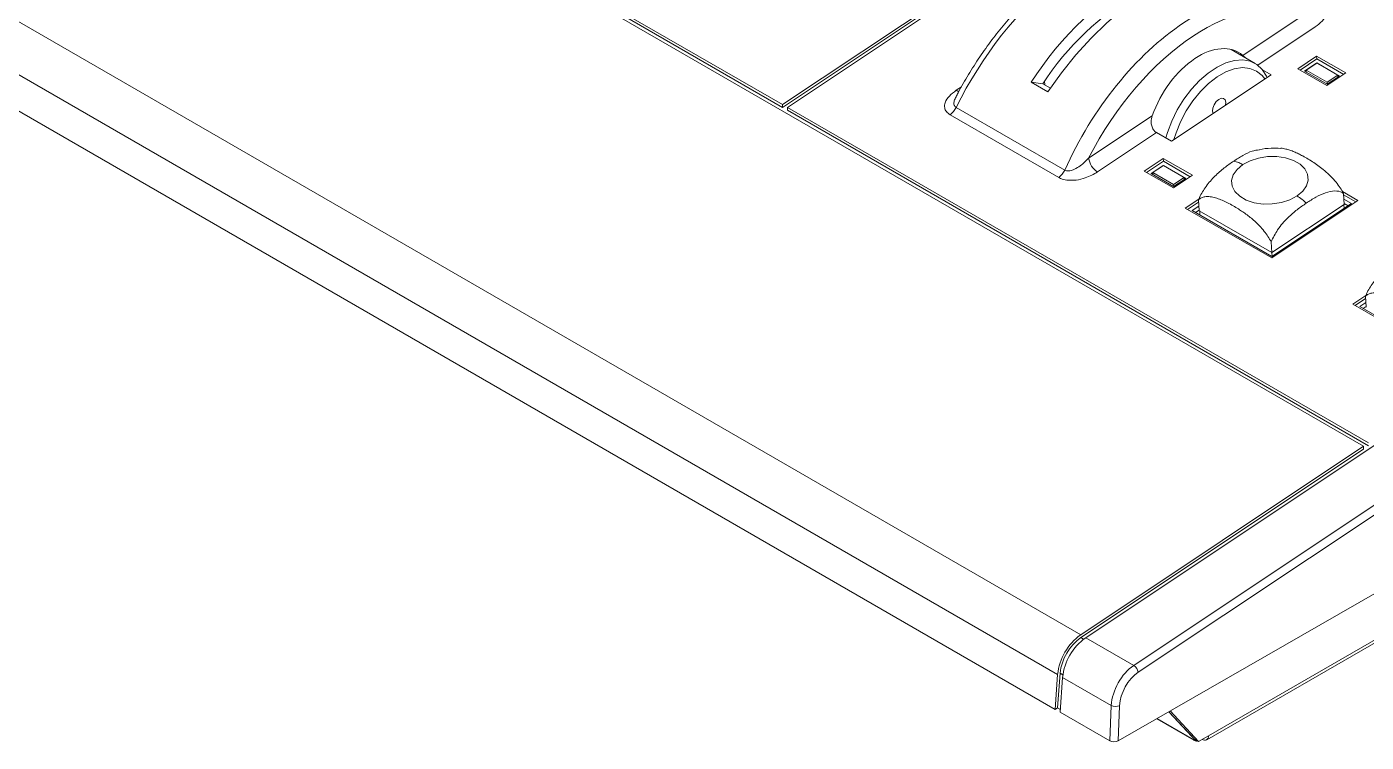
# Model space of a CAD drawing. Header units: millimetres. Extents: x 34 to 261, y 11 to 208.
# Drawn here: x 180.1 to 225.48, y 141.37 to 165.61 of the extents above; entities that cross this region are included whole.
import ezdxf

# ---------------------------------------------------------------- set-up
doc = ezdxf.new("R2010")
doc.units = ezdxf.units.MM

msp = doc.modelspace()

# ---------------------------------------------------------------- linework, layer by layer
at = {"color": 7, "linetype": 'Continuous', "lineweight": 15}
for p, q in [((168.4225, 184.283), (225.387, 151.3981)), ((205.7006, 162.9733), (168.5917, 184.3958)), ((205.7072, 162.8794), (168.5982, 184.3019)), ((158.843, 177.8962), (215.8075, 145.0113)), ((215.0277, 143.6696), (158.0632, 176.5545)), ((214.9419, 142.4878), (157.9774, 175.3727)), ((218.641, 171.6009), (205.7006, 162.9733)), ((218.7147, 171.5517), (205.7072, 162.8794)), ((205.8703, 162.8753), (218.8054, 171.4994)), ((215.9772, 144.9133), (251.1468, 168.3615)), ((217.6039, 143.9742), (252.7698, 167.4246)), ((252.9216, 167.192), (217.7558, 143.7416)), ((217.0754, 141.4191), (261.2137, 166.7675)), ((221.299, 164.6407), (223.4515, 166.0758)), ((221.7202, 164.369), (220.9025, 164.841)), ((223.8026, 164.6184), (223.161, 164.1906)), ((223.8091, 164.5245), (223.24, 164.145)), ((223.3935, 164.1066), (223.8094, 164.3839)), ((223.8073, 164.3801), (223.4478, 164.1404)), ((224.7925, 164.0469), (223.8026, 164.6184)), ((223.8091, 164.5245), (223.8026, 164.6184)), ((224.5145, 163.9719), (223.8073, 164.3801)), ((224.7201, 163.9986), (223.8091, 164.5245)), ((223.8094, 164.3839), (224.5731, 163.9431)), ((223.8098, 164.3787), (223.8094, 164.3839)), ((222.262, 163.9871), (218.882, 161.7336)), ((222.262, 163.9871), (221.9676, 164.1571)), ((223.161, 164.1906), (224.151, 163.6192)), ((224.1572, 163.6658), (223.3935, 164.1066)), ((223.4478, 164.1404), (224.1549, 163.7322)), ((223.4478, 164.1404), (223.4525, 164.0725)), ((224.151, 163.6192), (224.7925, 164.0469)), ((224.1549, 163.7322), (224.5145, 163.9719)), ((224.5731, 163.9431), (224.1572, 163.6658)), ((224.5145, 163.9719), (224.519, 163.907)), ((214.6998, 163.4029), (214.1342, 163.7294)), ((214.1342, 163.7294), (214.5202, 163.6784)), ((214.5202, 163.6784), (214.7831, 163.5266)), ((214.5891, 163.6386), (214.5829, 163.7684)), ((220.1393, 141.5925), (257.9107, 163.3975)), ((224.1549, 163.7322), (224.1594, 163.6673)), ((205.7072, 162.8794), (205.7006, 162.9733)), ((220.0771, 141.4551), (257.8184, 163.2427)), ((225.5562, 151.5109), (205.8703, 162.8753)), ((205.8769, 162.7814), (205.8703, 162.8753)), ((225.5627, 151.417), (205.8769, 162.7814)), ((215.0647, 160.5042), (211.3817, 162.6304)), ((211.5862, 162.8782), (215.2692, 160.752)), ((216.0769, 161.159), (218.2282, 162.5933)), ((218.3774, 162.0249), (216.3806, 160.6937)), ((218.3774, 162.0249), (218.882, 161.7336)), ((218.6025, 161.1514), (217.961, 160.7237)), ((219.5925, 160.5799), (218.6025, 161.1514)), ((218.6091, 161.0575), (218.6025, 161.1514)), ((217.961, 160.7237), (218.9509, 160.1522)), ((218.6091, 161.0575), (218.04, 160.6781)), ((218.6094, 160.917), (218.1935, 160.6396)), ((218.6073, 160.9131), (218.2478, 160.6734)), ((218.2478, 160.6734), (218.2525, 160.6056)), ((218.2478, 160.6734), (218.9549, 160.2652)), ((219.3144, 160.5049), (218.6073, 160.9131)), ((219.52, 160.5316), (218.6091, 161.0575)), ((219.3731, 160.4761), (218.6094, 160.917)), ((218.6098, 160.9117), (218.6094, 160.917)), ((218.1935, 160.6396), (218.9571, 160.1988)), ((218.9509, 160.1522), (219.5925, 160.5799)), ((218.9549, 160.2652), (219.3144, 160.5049)), ((218.9549, 160.2652), (218.9594, 160.2003)), ((218.9571, 160.1988), (219.3731, 160.4761)), ((219.3144, 160.5049), (219.3189, 160.44)), ((219.8117, 159.776), (219.3515, 159.4693)), ((219.7995, 159.7483), (219.8251, 159.3803)), ((225.1976, 159.7252), (224.6758, 160.0265)), ((224.7393, 159.5954), (224.7136, 159.9635)), ((225.1252, 159.6769), (224.7171, 159.9125)), ((224.7273, 159.7663), (224.9782, 159.6214)), ((219.3515, 159.4693), (222.2789, 157.7793)), ((219.8047, 159.6731), (219.4305, 159.4236)), ((219.584, 159.3852), (219.8141, 159.5386)), ((222.2852, 157.8259), (219.584, 159.3852)), ((219.7025, 159.3168), (219.8239, 159.3978)), ((222.2859, 157.9597), (219.8251, 159.3803)), ((219.8399, 159.3717), (219.8497, 159.2319)), ((222.2789, 157.7793), (225.1976, 159.7252)), ((224.9782, 159.6214), (222.2852, 157.8259)), ((224.7393, 159.5954), (222.2859, 157.9597)), ((224.7257, 159.5864), (224.7346, 159.459)), ((224.7372, 159.6254), (224.8696, 159.549)), ((222.2859, 157.9597), (222.2602, 158.3278)), ((222.2953, 157.8327), (222.2864, 157.9601)), ((225.4685, 156.5104), (225.0295, 156.2177)), ((225.0295, 156.2177), (227.9569, 154.5278)), ((225.4616, 156.4075), (225.1085, 156.1721)), ((225.4709, 156.273), (225.262, 156.1337)), ((225.262, 156.1337), (227.9632, 154.5744)), ((225.3805, 156.0653), (225.4808, 156.1321)), ((225.4563, 156.4827), (225.482, 156.1146)), ((225.387, 151.3981), (215.8075, 145.0113)), ((225.3935, 151.3042), (215.8141, 144.9174)), ((225.3935, 151.3042), (225.387, 151.3981)), ((215.9772, 144.9133), (217.6039, 143.9742)), ((215.0277, 143.6696), (214.9419, 142.4878)), ((215.1122, 143.7098), (215.0271, 142.5369)), ((215.1116, 142.3898), (215.1974, 143.5716)), ((216.8449, 142.6205), (215.1974, 143.5716)), ((214.9419, 142.4878), (215.0271, 142.5369)), ((215.1185, 142.4842), (215.0271, 142.5369)), ((216.7932, 141.4191), (216.8449, 142.6205)), ((217.1268, 142.6115), (217.0754, 141.4191)), ((216.7932, 141.4191), (215.1116, 142.3898)), ((218.3845, 142.1709), (219.6401, 141.4461)), ((218.7888, 142.4031), (219.7194, 141.4056)), ((219.6625, 141.4806), (218.7973, 142.408)), ((219.8039, 141.3989), (218.8398, 142.4324)), ((219.8039, 141.3989), (220.1393, 141.5925)), ((219.7194, 141.4056), (219.6163, 141.4651)), ((219.8039, 141.3989), (219.6625, 141.4806)), ((219.7409, 141.4353), (219.7194, 141.4056)), ((219.9271, 141.47), (219.9271, 141.47))]:
    msp.add_line(p, q, dxfattribs=at)
at = {"color": 8, "linetype": 'Continuous', "lineweight": 15}
for p, q in [((223.7552, 165.6105), (221.8071, 164.3116)), ((211.5917, 163.4583), (211.7683, 163.576)), ((215.8141, 144.9174), (215.9075, 144.8634)), ((215.1122, 143.7098), (215.2062, 143.6556)), ((219.6163, 141.4651), (218.3891, 142.1735)), ((219.9271, 141.47), (219.9271, 141.47))]:
    msp.add_line(p, q, dxfattribs=at)
at = {"color": 7, "linetype": 'Continuous', "lineweight": 15, "flags": 128}
for points in [[(221.0524, 167.6382), (220.55, 167.6437), (220.0247, 167.5767), (219.4816, 167.4378), (218.9261, 167.2286), (218.3638, 166.951), (217.8003, 166.6078), (217.241, 166.2024), (216.6917, 165.7389), (216.1577, 165.2218), (215.6444, 164.6563), (215.1568, 164.0479), (214.6998, 163.4029)], [(218.6919, 161.8433), (218.7447, 162.0237), (218.8912, 162.4134), (219.0791, 162.7951), (219.3031, 163.1584), (219.5573, 163.4937), (219.8349, 163.7918), (220.1282, 164.0447), (220.4294, 164.2455), (220.7304, 164.3889), (221.023, 164.4709), (221.2993, 164.4893), (221.5519, 164.4437), (221.7739, 164.3353), (221.9594, 164.167), (222.1033, 163.9433), (222.1252, 163.8959)], [(218.9686, 161.7913), (219.0377, 162.0181), (219.189, 162.3955), (219.3813, 162.7621), (219.6087, 163.1071), (219.8647, 163.42), (220.1414, 163.6916), (220.4307, 163.9138), (220.7238, 164.08), (221.0122, 164.1851), (221.2871, 164.226), (221.5403, 164.2016), (221.7644, 164.1125), (221.9525, 163.9615), (222.0457, 163.8429)], [(220.7197, 162.9588), (220.7269, 163.0516), (220.7031, 163.136), (220.6485, 163.1846), (220.5715, 163.1901), (220.4838, 163.1516), (220.3988, 163.075), (220.3294, 162.9719), (220.2862, 162.858), (220.2757, 162.7508), (220.2947, 162.6754)], [(221.2985, 160.942), (221.5446, 161.0728), (221.8297, 161.1651), (222.1375, 161.2137), (222.4498, 161.2156), (222.7487, 161.1708), (223.0168, 161.0818), (223.2384, 160.9539), (223.4007, 160.7944), (223.4942, 160.6127), (223.5136, 160.4193), (223.4576, 160.2254), (223.3296, 160.0423), (223.137, 159.8806)], [(223.137, 159.8806), (222.891, 159.7498), (222.6058, 159.6574), (222.2981, 159.6089), (221.9857, 159.607), (221.6868, 159.6518), (221.4188, 159.7407), (221.1972, 159.8687), (221.0349, 160.0281), (220.9413, 160.2099), (220.922, 160.4033), (220.9779, 160.5972), (221.1059, 160.7803), (221.2985, 160.942)]]:
    msp.add_lwpolyline(points, dxfattribs=at)
at = {"color": 8, "linetype": 'Continuous', "lineweight": 15, "flags": 128}
msp.add_lwpolyline([(211.681, 163.4225), (211.6453, 163.4329), (211.5917, 163.4583)], dxfattribs=at)
at = {"color": 7, "linetype": 'Continuous', "lineweight": 15}
for centre, radius, start, end in [((223.089, 158.1156), 10.5691, 117.95182, 147.91608), ((222.7136, 158.3245), 9.7876, 120.30426, 146.83806), ((211.0239, 163.134), 0.6178, 305.39981, 335.5404), ((216.7348, 161.2567), 0.6651, 188.44634, 237.82767), ((214.7068, 161.0079), 0.6178, 305.39981, 335.5404), ((216.9059, 143.4754), 1.8882, 125.57208, 174.09793), ((216.8026, 143.5351), 1.6994, 125.57208, 174.09793), ((217.0756, 143.3774), 1.8882, 125.57208, 174.09793), ((217.4269, 143.6927), 0.3325, 8.45053, 57.8338), ((216.996, 142.9323), 0.3464, 244.15366, 292.18581), ((220.0099, 141.5715), 0.131, 230.79671, 9.21404), ((219.6909, 141.5342), 0.1017, 222.79245, 257.21293)]:
    msp.add_arc(centre, radius, start, end, dxfattribs=at)
at = {"color": 8, "linetype": 'Continuous', "lineweight": 15}
msp.add_ellipse((215.9889, 161.6449), major_axis=(4.1761, 6.8256), ratio=0.556558, start_param=0.2951353, end_param=1.7271232, dxfattribs=at)
at = {"color": 7, "linetype": 'Continuous', "lineweight": 15}
for centre, major_axis, ratio, start_param, end_param in [((219.9195, 159.3759), (3.8092, 7.0371), 0.597666, 6.2791023, 7.9797159), ((220.2014, 159.2236), (3.6088, 6.6908), 0.5987165, 0.0863, 1.6042939), ((219.8819, 162.4281), (1.2536, 2.3242), 0.5987165, 6.1583213, 8.0986432), ((217.6942, 143.0208), (0.5749, 1.0536), 0.5952083, 0.8482709, 2.2545094), ((217.8352, 142.9447), (0.4747, 0.8805), 0.5987161, 0.8451879, 2.2514264), ((216.9347, 141.5013), (0.2001, 0.0006), 0.5790289, 3.9252717, 5.4904393)]:
    msp.add_ellipse(centre, major_axis=major_axis, ratio=ratio, start_param=start_param, end_param=end_param, dxfattribs=at)
for points, knots in [([(218.8896, 168.8703), (218.8064, 168.8785), (218.5751, 168.9014), (218.1749, 168.8748), (217.6936, 168.7961), (217.1971, 168.657), (216.691, 168.4619), (216.1794, 168.2116), (215.6669, 167.9088), (215.1578, 167.5564), (214.656, 167.1575), (214.1653, 166.7155), (213.6893, 166.2342), (213.2315, 165.7172), (212.7954, 165.1687), (212.3837, 164.5931), (212.0019, 163.9941), (211.7374, 163.5404), (211.6075, 163.286), (211.5845, 163.241)], [0, 0, 0, 0, 0.0347207, 0.0966039, 0.1592097, 0.2224054, 0.2859978, 0.349804, 0.4136849, 0.4775382, 0.5413297, 0.6050491, 0.6686993, 0.7322907, 0.7958376, 0.8593554, 0.9228607, 0.9863697, 1, 1, 1, 1]), ([(223.9652, 166.4384), (224.011, 166.4051), (224.1026, 166.3385), (224.1613, 166.1931), (224.1405, 166.0082), (224.0051, 165.7983), (223.8382, 165.6729), (223.7552, 165.6105)], [0, 0, 0, 0, 0.14716005, 0.29386574, 0.48614508, 0.74456286, 1, 1, 1, 1]), ([(221.3985, 164.5547), (221.3913, 164.5609), (221.3513, 164.5957), (221.3226, 164.6204), (221.299, 164.6407)], [0, 0, 0, 0, 0.1796073, 1, 1, 1, 1]), ([(211.3817, 162.6304), (211.3359, 162.6637), (211.2443, 162.7302), (211.1856, 162.8757), (211.2064, 163.0605), (211.3418, 163.2704), (211.5087, 163.3959), (211.5917, 163.4583)], [0, 0, 0, 0, 0.14716, 0.2938657, 0.4861451, 0.7445629, 1, 1, 1, 1]), ([(218.2282, 162.5933), (218.2112, 162.5274), (218.1822, 162.4144), (218.2078, 162.2472), (218.2663, 162.1216), (218.3314, 162.0534), (218.3698, 162.0296), (218.3774, 162.0249)], [0, 0, 0, 0, 0.30895752, 0.52945036, 0.75078784, 0.95074865, 1, 1, 1, 1]), ([(215.2692, 160.752), (215.289, 160.743), (215.337, 160.7212), (215.4023, 160.725), (215.4921, 160.7408), (215.62, 160.7878), (215.8438, 160.9273), (215.9865, 161.0692), (216.0769, 161.159)], [0, 0, 0, 0, 0.0780015, 0.1884965, 0.1977935, 0.3620496, 0.5961789, 1, 1, 1, 1]), ([(221.8639, 161.4433), (221.782, 161.433), (221.6034, 161.4104), (221.3042, 161.2566), (221.0965, 161.1258), (220.9917, 161.0598)], [0, 0, 0, 0, 0.2957653, 0.6447589, 1, 1, 1, 1]), ([(222.5862, 161.489), (222.4761, 161.496), (222.2345, 161.5112), (221.9937, 161.4743), (221.8627, 161.4542)], [0, 0, 0, 0, 0.4557876, 1, 1, 1, 1]), ([(224.7136, 159.9635), (224.6765, 160.0283), (224.601, 160.1602), (224.4519, 160.3586), (224.2752, 160.5544), (224.0824, 160.7307), (223.8914, 160.8811), (223.7055, 161.0107), (223.5179, 161.1286), (223.3438, 161.2277), (223.1845, 161.3099), (223.0398, 161.3762), (222.8959, 161.4324), (222.7483, 161.4737), (222.6429, 161.497), (222.5908, 161.4938), (222.5864, 161.4936)], [0, 0, 0, 0, 0.0705112, 0.1434785, 0.2326984, 0.3244469, 0.405771, 0.487752, 0.571099, 0.6547323, 0.7195054, 0.7844497, 0.8501515, 0.9162666, 0.9929149, 1, 1, 1, 1]), ([(216.3806, 160.6937), (216.2492, 160.6187), (216.0335, 160.4957), (215.6742, 160.4124), (215.4019, 160.4032), (215.1977, 160.4391), (215.1035, 160.4852), (215.0647, 160.5042)], [0, 0, 0, 0, 0.3475144, 0.5706006, 0.7482506, 0.8963076, 1, 1, 1, 1]), ([(220.9917, 161.0598), (220.8851, 160.9855), (220.6703, 160.8358), (220.3511, 160.5581), (220.0575, 160.2257), (219.8796, 159.9348), (219.8113, 159.7759), (219.7995, 159.7483)], [0, 0, 0, 0, 0.2372044, 0.4779822, 0.725601, 0.9522649, 1, 1, 1, 1]), ([(220.9917, 161.0598), (221.048, 161.0462), (221.1472, 161.0221), (221.2529, 160.9661), (221.2985, 160.942)], [0, 0, 0, 0, 0.5679473, 1, 1, 1, 1]), ([(219.7995, 159.7483), (219.8302, 159.7739), (219.8929, 159.8261), (220.0257, 159.8618), (220.1888, 159.8614), (220.3721, 159.8206), (220.5573, 159.7538), (220.7399, 159.6707), (220.9261, 159.5727), (221.1004, 159.4708), (221.2611, 159.3682), (221.4083, 159.2661), (221.556, 159.1536), (221.7107, 159.022), (221.8709, 158.8666), (222.0218, 158.6929), (222.1553, 158.5118), (222.2249, 158.3897), (222.2602, 158.3278)], [0, 0, 0, 0, 0.0585698, 0.1191796, 0.1932897, 0.2695002, 0.3370516, 0.4051487, 0.4743805, 0.54385, 0.5976535, 0.6515991, 0.706174, 0.7610921, 0.8247597, 0.8897082, 0.9440957, 1, 1, 1, 1]), ([(223.137, 159.8806), (223.1958, 159.8432), (223.3024, 159.7755), (223.406, 159.6814), (223.4524, 159.6392)], [0, 0, 0, 0, 0.5520218, 1, 1, 1, 1]), ([(223.4524, 159.6392), (223.5604, 159.7083), (223.7761, 159.8462), (224.1039, 159.9984), (224.4148, 160.0697), (224.6157, 160.0313), (224.6991, 159.9735), (224.7136, 159.9635)], [0, 0, 0, 0, 0.2392959, 0.4780096, 0.7256154, 0.9522674, 1, 1, 1, 1]), ([(222.2602, 158.3278), (222.3282, 158.4646), (222.4822, 158.7742), (222.807, 159.133), (223.1401, 159.422), (223.3477, 159.5664), (223.4524, 159.6392)], [0, 0, 0, 0, 0.2379154, 0.5382584, 0.7670811, 1, 1, 1, 1]), ([(226.6486, 157.7942), (226.542, 157.7199), (226.3272, 157.5702), (226.0079, 157.2925), (225.7144, 156.9601), (225.5365, 156.6692), (225.4682, 156.5103), (225.4563, 156.4827)], [0, 0, 0, 0, 0.2372044, 0.4779822, 0.725601, 0.9522649, 1, 1, 1, 1]), ([(225.4563, 156.4827), (225.4871, 156.5083), (225.5497, 156.5605), (225.6825, 156.5961), (225.8456, 156.5958), (226.029, 156.555), (226.2141, 156.4882), (226.3968, 156.405), (226.583, 156.3071), (226.7572, 156.2052), (226.918, 156.1026), (227.0652, 156.0005), (227.2129, 155.8879), (227.3676, 155.7564), (227.5277, 155.601), (227.6787, 155.4273), (227.8121, 155.2461), (227.8818, 155.124), (227.917, 155.0621)], [0, 0, 0, 0, 0.0585698, 0.1191796, 0.1932897, 0.2695002, 0.3370516, 0.4051487, 0.4743805, 0.54385, 0.5976535, 0.6515991, 0.706174, 0.7610921, 0.8247597, 0.8897082, 0.9440957, 1, 1, 1, 1])]:
    msp.add_open_spline(points, degree=3, knots=knots, dxfattribs=at)
at = {"color": 8, "linetype": 'Continuous', "lineweight": 15}
msp.add_open_spline([(211.5845, 163.241), (211.5724, 163.2187), (211.5475, 163.1731), (211.5235, 163.1017), (211.5117, 163.0373), (211.5137, 162.9822), (211.5271, 162.9351), (211.5527, 162.899), (211.5778, 162.8834), (211.5862, 162.8782)], degree=3, knots=[0, 0, 0, 0, 0.1722687, 0.352342, 0.5362729, 0.6556967, 0.7790532, 0.9259912, 1, 1, 1, 1], dxfattribs=at)

doc.saveas('drawing.dxf')
